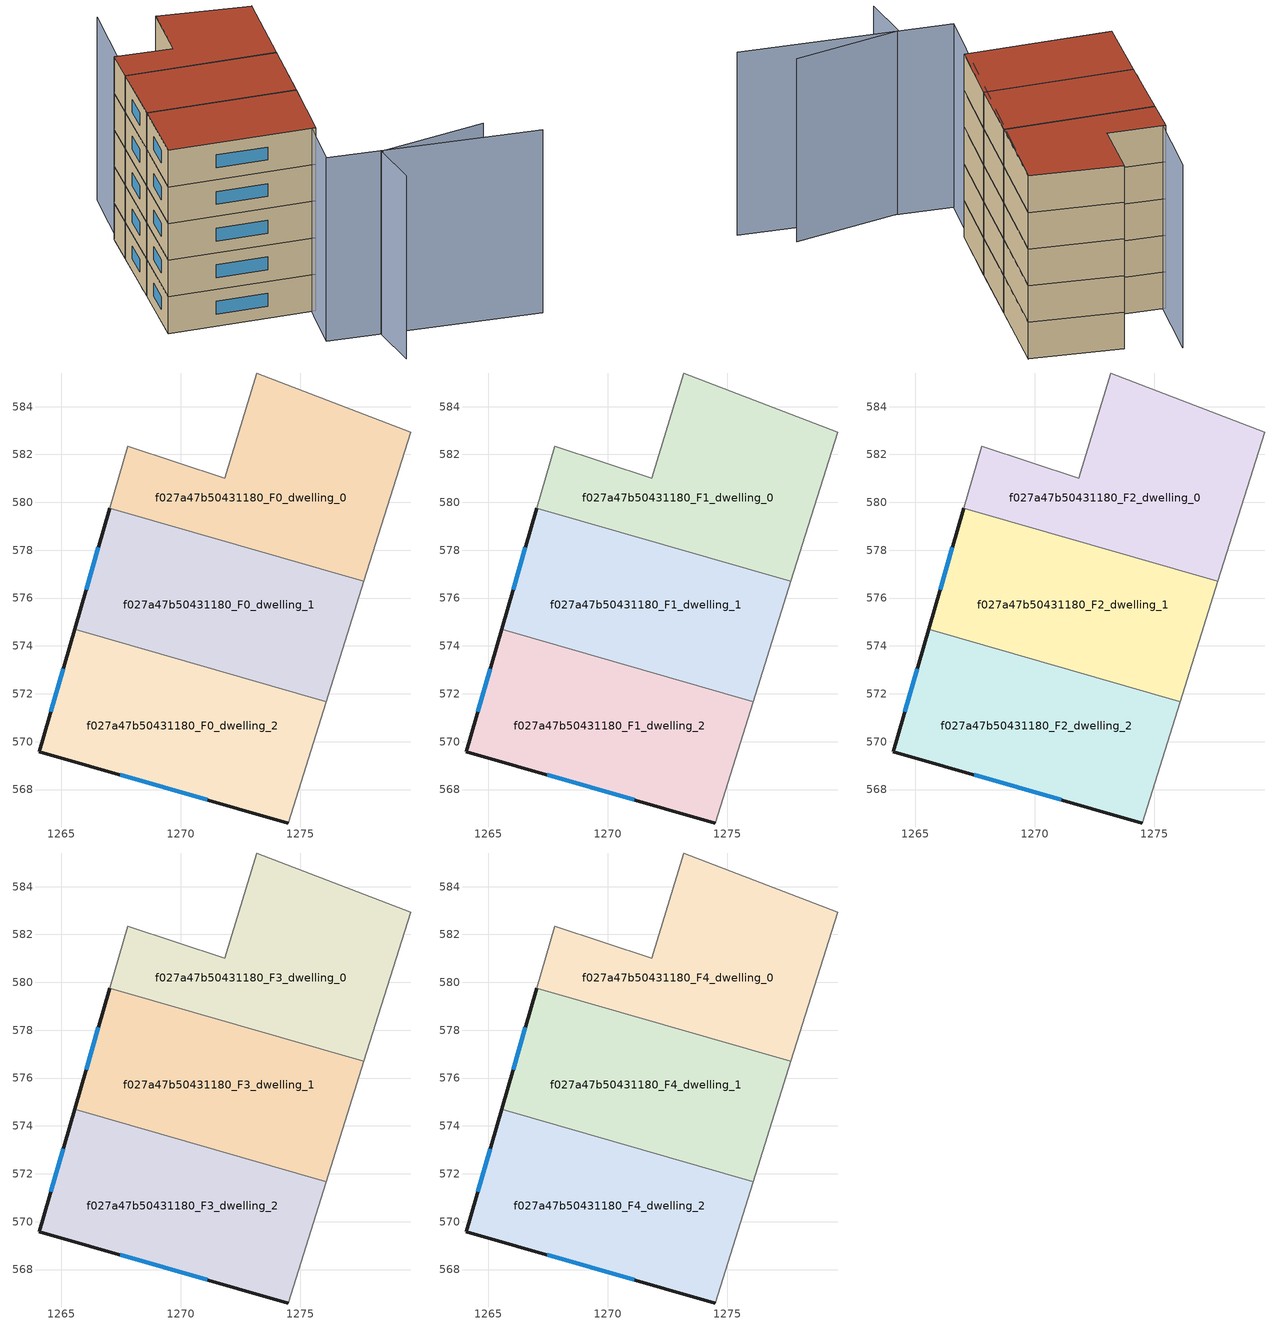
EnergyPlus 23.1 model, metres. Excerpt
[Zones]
f027a47b50431180_F0_dwelling_0
 floor ground (EU_floor_Construction): 1279.61,582.93 1277.65,576.7 1267.03,579.76 1267.78,582.34 1271.84,581.01 1273.17,585.4 z0
 wall adiabatic (EU_wall_Construction): 1277.65,576.7 1279.61,582.93 1273.17,585.4 1271.84,581.01 1267.78,582.34 1267.03,579.76 z0:3
 wall to f027a47b50431180_F0_dwelling_1 (EU_wall_Construction): 1267.03,579.76 1277.65,576.7 z0:3
f027a47b50431180_F0_dwelling_1
 floor ground (EU_floor_Construction): 1277.65,576.7 1276.07,571.67 1265.57,574.71 1267.03,579.76 z0
 wall outside (EU_wall_Construction): 1267.03,579.76 1265.57,574.71 z0:3
 wall adiabatic (EU_wall_Construction): 1276.07,571.67 1277.65,576.7 z0:3
 wall to f027a47b50431180_F0_dwelling_2 (EU_wall_Construction): 1265.57,574.71 1276.07,571.67 z0:3
 window (EU_Window_Construction): 1266.56,578.12 1266.04,576.35 z0.98:2.02
f027a47b50431180_F0_dwelling_2
 floor ground (EU_floor_Construction): 1276.07,571.67 1274.49,566.6 1264.09,569.58 1265.57,574.71 z0
 wall outside (EU_wall_Construction): 1265.57,574.71 1264.09,569.58 1274.49,566.6 z0:3
 wall adiabatic (EU_wall_Construction): 1274.49,566.6 1276.07,571.67 z0:3
 window (EU_Window_Construction): 1267.47,568.61 1271.1,567.57 / 1265.09,573.04 1264.57,571.25 z0.98:2.02
f027a47b50431180_F1_dwelling_0
 floor to f027a47b50431180_F0_dwelling_0 (EU_floor_Construction): 1279.61,582.93 1277.65,576.7 1267.03,579.76 1267.78,582.34 1271.84,581.01 1273.17,585.4 z3
 wall adiabatic (EU_wall_Construction): 1277.65,576.7 1279.61,582.93 1273.17,585.4 1271.84,581.01 1267.78,582.34 1267.03,579.76 z3:6
 wall to f027a47b50431180_F1_dwelling_1 (EU_wall_Construction): 1267.03,579.76 1277.65,576.7 z3:6
f027a47b50431180_F1_dwelling_1
 floor to f027a47b50431180_F0_dwelling_1 (EU_floor_Construction): 1277.65,576.7 1276.07,571.67 1265.57,574.71 1267.03,579.76 z3
 wall outside (EU_wall_Construction): 1267.03,579.76 1265.57,574.71 z3:6
 wall adiabatic (EU_wall_Construction): 1276.07,571.67 1277.65,576.7 z3:6
 wall to f027a47b50431180_F1_dwelling_2 (EU_wall_Construction): 1265.57,574.71 1276.07,571.67 z3:6
 window (EU_Window_Construction): 1266.56,578.12 1266.04,576.35 z3.98:5.02
f027a47b50431180_F1_dwelling_2
 floor to f027a47b50431180_F0_dwelling_2 (EU_floor_Construction): 1276.07,571.67 1274.49,566.6 1264.09,569.58 1265.57,574.71 z3
 wall outside (EU_wall_Construction): 1265.57,574.71 1264.09,569.58 1274.49,566.6 z3:6
 wall adiabatic (EU_wall_Construction): 1274.49,566.6 1276.07,571.67 z3:6
 window (EU_Window_Construction): 1267.47,568.61 1271.1,567.57 / 1265.09,573.04 1264.57,571.25 z3.98:5.02
f027a47b50431180_F2_dwelling_0
 floor to f027a47b50431180_F1_dwelling_0 (EU_floor_Construction): 1279.61,582.93 1277.65,576.7 1267.03,579.76 1267.78,582.34 1271.84,581.01 1273.17,585.4 z6
 wall adiabatic (EU_wall_Construction): 1277.65,576.7 1279.61,582.93 1273.17,585.4 1271.84,581.01 1267.78,582.34 1267.03,579.76 z6:9
 wall to f027a47b50431180_F2_dwelling_1 (EU_wall_Construction): 1267.03,579.76 1277.65,576.7 z6:9
f027a47b50431180_F2_dwelling_1
 floor to f027a47b50431180_F1_dwelling_1 (EU_floor_Construction): 1277.65,576.7 1276.07,571.67 1265.57,574.71 1267.03,579.76 z6
 wall outside (EU_wall_Construction): 1267.03,579.76 1265.57,574.71 z6:9
 wall adiabatic (EU_wall_Construction): 1276.07,571.67 1277.65,576.7 z6:9
 wall to f027a47b50431180_F2_dwelling_2 (EU_wall_Construction): 1265.57,574.71 1276.07,571.67 z6:9
 window (EU_Window_Construction): 1266.56,578.12 1266.04,576.35 z6.98:8.02
f027a47b50431180_F2_dwelling_2
 floor to f027a47b50431180_F1_dwelling_2 (EU_floor_Construction): 1276.07,571.67 1274.49,566.6 1264.09,569.58 1265.57,574.71 z6
 wall outside (EU_wall_Construction): 1265.57,574.71 1264.09,569.58 1274.49,566.6 z6:9
 wall adiabatic (EU_wall_Construction): 1274.49,566.6 1276.07,571.67 z6:9
 window (EU_Window_Construction): 1267.47,568.61 1271.1,567.57 / 1265.09,573.04 1264.57,571.25 z6.98:8.02
f027a47b50431180_F3_dwelling_0
 floor to f027a47b50431180_F2_dwelling_0 (EU_floor_Construction): 1279.61,582.93 1277.65,576.7 1267.03,579.76 1267.78,582.34 1271.84,581.01 1273.17,585.4 z9
 wall adiabatic (EU_wall_Construction): 1277.65,576.7 1279.61,582.93 1273.17,585.4 1271.84,581.01 1267.78,582.34 1267.03,579.76 z9:12
 wall to f027a47b50431180_F3_dwelling_1 (EU_wall_Construction): 1267.03,579.76 1277.65,576.7 z9:12
f027a47b50431180_F3_dwelling_1
 floor to f027a47b50431180_F2_dwelling_1 (EU_floor_Construction): 1277.65,576.7 1276.07,571.67 1265.57,574.71 1267.03,579.76 z9
 wall outside (EU_wall_Construction): 1267.03,579.76 1265.57,574.71 z9:12
 wall adiabatic (EU_wall_Construction): 1276.07,571.67 1277.65,576.7 z9:12
 wall to f027a47b50431180_F3_dwelling_2 (EU_wall_Construction): 1265.57,574.71 1276.07,571.67 z9:12
 window (EU_Window_Construction): 1266.56,578.12 1266.04,576.35 z9.98:11.02
f027a47b50431180_F3_dwelling_2
 floor to f027a47b50431180_F2_dwelling_2 (EU_floor_Construction): 1276.07,571.67 1274.49,566.6 1264.09,569.58 1265.57,574.71 z9
 wall outside (EU_wall_Construction): 1265.57,574.71 1264.09,569.58 1274.49,566.6 z9:12
 wall adiabatic (EU_wall_Construction): 1274.49,566.6 1276.07,571.67 z9:12
 window (EU_Window_Construction): 1267.47,568.61 1271.1,567.57 / 1265.09,573.04 1264.57,571.25 z9.98:11.02
f027a47b50431180_F4_dwelling_0
 floor to f027a47b50431180_F3_dwelling_0 (EU_floor_Construction): 1279.61,582.93 1277.65,576.7 1267.03,579.76 1267.78,582.34 1271.84,581.01 1273.17,585.4 z12
 wall adiabatic (EU_wall_Construction): 1277.65,576.7 1279.61,582.93 1273.17,585.4 1271.84,581.01 1267.78,582.34 1267.03,579.76 z12:15
 wall to f027a47b50431180_F4_dwelling_1 (EU_wall_Construction): 1267.03,579.76 1277.65,576.7 z12:15
 roof outside (EU_roof_Construction): 1277.65,576.7 1279.61,582.93 1273.17,585.4 1271.84,581.01 1267.78,582.34 1267.03,579.76 z15
f027a47b50431180_F4_dwelling_1
 floor to f027a47b50431180_F3_dwelling_1 (EU_floor_Construction): 1277.65,576.7 1276.07,571.67 1265.57,574.71 1267.03,579.76 z12
 wall outside (EU_wall_Construction): 1267.03,579.76 1265.57,574.71 z12:15
 wall adiabatic (EU_wall_Construction): 1276.07,571.67 1277.65,576.7 z12:15
 wall to f027a47b50431180_F4_dwelling_2 (EU_wall_Construction): 1265.57,574.71 1276.07,571.67 z12:15
 window (EU_Window_Construction): 1266.56,578.12 1266.04,576.35 z12.98:14.02
 roof outside (EU_roof_Construction): 1276.07,571.67 1277.65,576.7 1267.03,579.76 1265.57,574.71 z15
f027a47b50431180_F4_dwelling_2
 floor to f027a47b50431180_F3_dwelling_2 (EU_floor_Construction): 1276.07,571.67 1274.49,566.6 1264.09,569.58 1265.57,574.71 z12
 wall outside (EU_wall_Construction): 1265.57,574.71 1264.09,569.58 1274.49,566.6 z12:15
 wall adiabatic (EU_wall_Construction): 1274.49,566.6 1276.07,571.67 z12:15
 window (EU_Window_Construction): 1267.47,568.61 1271.1,567.57 / 1265.09,573.04 1264.57,571.25 z12.98:14.02
 roof outside (EU_roof_Construction): 1274.49,566.6 1276.07,571.67 1265.57,574.71 1264.09,569.58 z15
shading: 1269.64,587.49 1265.78,575.44 / 1276.3,557.67 1276.63,561.48 / 1276.63,561.48 1284.7,560.77 / 1287.74,557.8 1272.88,562.75 / 1272.88,562.75 1279.61,582.93 z0:15
[Building]
EU S2 Campaign: North Axis=0; Terrain=City; Solar Distribution=FullExterior
[Site:Location]
Bologna: Latitude=44.5; Longitude=11.25; Time Zone=1; Elevation=37
[SizingPeriod:WeatherFileDays]
AnnualSizingPeriod: Begin Month=1; Begin Day of Month=1; End Month=12; End Day of Month=31; Day of Week for Start Day=Monday; Use Weather File Daylight Saving Period=No; Use Weather File Rain and Snow Indicators=No
[MATERIAL]
EU_InternalMass_Material: Roughness=MediumRough; Thickness=0.1; Conductivity=1; Density=1800; Specific Heat=900; Thermal Absorptance=0.9; Solar Absorptance=0.7; Visible Absorptance=0.7
[MATERIAL:NOMASS] Roughness=MediumRough; Thermal Absorptance=0.9; Solar Absorptance=0.7; Visible Absorptance=0.7
Name | Thermal Resistance
EU_wall_NoMass | 0.905828
EU_roof_NoMass | 0.37593
EU_floor_NoMass | 0.67114
[WINDOWMATERIAL:SIMPLEGLAZINGSYSTEM]
EU_Window_SimpleGlazing: UFactor=4.52486; Solar Heat Gain Coefficient=0.85; Visible Transmittance=0.85
[CONSTRUCTION]
EU_wall_Construction: EU_wall_NoMass
EU_roof_Construction: EU_roof_NoMass
EU_floor_Construction: EU_floor_NoMass
EU_Window_Construction: EU_Window_SimpleGlazing
EU_InternalMass_Construction: EU_InternalMass_Material
[ZONE] Type=1; Multiplier=1; Ceiling Height=autocalculate; Floor Area=autocalculate; Part of Total Floor Area=Yes
Name | Volume
f027a47b50431180_F0_dwelling_0 | 173.633
f027a47b50431180_F1_dwelling_0; f027a47b50431180_F2_dwelling_0; f027a47b50431180_F3_dwelling_0; f027a47b50431180_F4_dwelling_0 | 173.632
f027a47b50431180_F0_dwelling_1 | 173.629
f027a47b50431180_F1_dwelling_1; f027a47b50431180_F2_dwelling_1; f027a47b50431180_F3_dwelling_1; f027a47b50431180_F4_dwelling_1 | 173.63
f027a47b50431180_F0_dwelling_2; f027a47b50431180_F1_dwelling_2; f027a47b50431180_F2_dwelling_2; f027a47b50431180_F3_dwelling_2; f027a47b50431180_F4_dwelling_2 | 173.621
[INTERNALMASS] Construction=EU_InternalMass_Construction
Name | Zone or ZoneList | Surface Area
f027a47b50431180_F0_dwelling_0_EU_InternalMass | f027a47b50431180_F0_dwelling_0 | 57.8776
f027a47b50431180_F0_dwelling_1_EU_InternalMass | f027a47b50431180_F0_dwelling_1 | 57.8765
f027a47b50431180_F0_dwelling_2_EU_InternalMass | f027a47b50431180_F0_dwelling_2 | 57.8738
f027a47b50431180_F1_dwelling_0_EU_InternalMass | f027a47b50431180_F1_dwelling_0 | 57.8776
f027a47b50431180_F1_dwelling_1_EU_InternalMass | f027a47b50431180_F1_dwelling_1 | 57.8765
f027a47b50431180_F1_dwelling_2_EU_InternalMass | f027a47b50431180_F1_dwelling_2 | 57.8738
f027a47b50431180_F2_dwelling_0_EU_InternalMass | f027a47b50431180_F2_dwelling_0 | 57.8776
f027a47b50431180_F2_dwelling_1_EU_InternalMass | f027a47b50431180_F2_dwelling_1 | 57.8765
f027a47b50431180_F2_dwelling_2_EU_InternalMass | f027a47b50431180_F2_dwelling_2 | 57.8738
f027a47b50431180_F3_dwelling_0_EU_InternalMass | f027a47b50431180_F3_dwelling_0 | 57.8776
f027a47b50431180_F3_dwelling_1_EU_InternalMass | f027a47b50431180_F3_dwelling_1 | 57.8765
f027a47b50431180_F3_dwelling_2_EU_InternalMass | f027a47b50431180_F3_dwelling_2 | 57.8738
f027a47b50431180_F4_dwelling_0_EU_InternalMass | f027a47b50431180_F4_dwelling_0 | 57.8776
f027a47b50431180_F4_dwelling_1_EU_InternalMass | f027a47b50431180_F4_dwelling_1 | 57.8765
f027a47b50431180_F4_dwelling_2_EU_InternalMass | f027a47b50431180_F4_dwelling_2 | 57.8738
[OTHEREQUIPMENT] Fuel Type=Electricity; Design Level Calculation Method=Watts/Area; Power per Zone Floor Area=1; Fraction Latent=0; Fraction Radiant=0; Fraction Lost=0; Carbon Dioxide Generation Rate=0; EndUse Subcategory=EU_Step8_InternalGains
Name | Zone or ZoneList or Space or SpaceList | Schedule
EU_Step8_InternalGain_f027a47b50431180_F0_dwelling_0_f000 | f027a47b50431180_F0_dwelling_0 | EU_Step8_GainSchedule_f027a47b50431180_F0_dwelling_0_f000
EU_Step8_InternalGain_f027a47b50431180_F0_dwelling_1_f000 | f027a47b50431180_F0_dwelling_1 | EU_Step8_GainSchedule_f027a47b50431180_F0_dwelling_1_f000
EU_Step8_InternalGain_f027a47b50431180_F0_dwelling_2_f000 | f027a47b50431180_F0_dwelling_2 | EU_Step8_GainSchedule_f027a47b50431180_F0_dwelling_2_f000
EU_Step8_InternalGain_f027a47b50431180_F1_dwelling_0_f000 | f027a47b50431180_F1_dwelling_0 | EU_Step8_GainSchedule_f027a47b50431180_F1_dwelling_0_f000
EU_Step8_InternalGain_f027a47b50431180_F1_dwelling_1_f000 | f027a47b50431180_F1_dwelling_1 | EU_Step8_GainSchedule_f027a47b50431180_F1_dwelling_1_f000
EU_Step8_InternalGain_f027a47b50431180_F1_dwelling_2_f000 | f027a47b50431180_F1_dwelling_2 | EU_Step8_GainSchedule_f027a47b50431180_F1_dwelling_2_f000
EU_Step8_InternalGain_f027a47b50431180_F2_dwelling_0_f000 | f027a47b50431180_F2_dwelling_0 | EU_Step8_GainSchedule_f027a47b50431180_F2_dwelling_0_f000
EU_Step8_InternalGain_f027a47b50431180_F2_dwelling_1_f000 | f027a47b50431180_F2_dwelling_1 | EU_Step8_GainSchedule_f027a47b50431180_F2_dwelling_1_f000
EU_Step8_InternalGain_f027a47b50431180_F2_dwelling_2_f000 | f027a47b50431180_F2_dwelling_2 | EU_Step8_GainSchedule_f027a47b50431180_F2_dwelling_2_f000
EU_Step8_InternalGain_f027a47b50431180_F3_dwelling_0_f000 | f027a47b50431180_F3_dwelling_0 | EU_Step8_GainSchedule_f027a47b50431180_F3_dwelling_0_f000
EU_Step8_InternalGain_f027a47b50431180_F3_dwelling_1_f000 | f027a47b50431180_F3_dwelling_1 | EU_Step8_GainSchedule_f027a47b50431180_F3_dwelling_1_f000
EU_Step8_InternalGain_f027a47b50431180_F3_dwelling_2_f000 | f027a47b50431180_F3_dwelling_2 | EU_Step8_GainSchedule_f027a47b50431180_F3_dwelling_2_f000
EU_Step8_InternalGain_f027a47b50431180_F4_dwelling_0_f000 | f027a47b50431180_F4_dwelling_0 | EU_Step8_GainSchedule_f027a47b50431180_F4_dwelling_0_f000
EU_Step8_InternalGain_f027a47b50431180_F4_dwelling_1_f000 | f027a47b50431180_F4_dwelling_1 | EU_Step8_GainSchedule_f027a47b50431180_F4_dwelling_1_f000
EU_Step8_InternalGain_f027a47b50431180_F4_dwelling_2_f000 | f027a47b50431180_F4_dwelling_2 | EU_Step8_GainSchedule_f027a47b50431180_F4_dwelling_2_f000
[ZONEVENTILATION:DESIGNFLOWRATE] Schedule=EU_AlwaysOn; Design Flow Rate Calculation Method=AirChanges/Hour; Air Changes per Hour=0.73129; Ventilation Type=Natural; Fan Pressure Rise=0; Fan Total Efficiency=1; Constant Term Coefficient=1; Temperature Term Coefficient=0; Velocity Term Coefficient=0; Velocity Squared Term Coefficient=0; Minimum Indoor Temperature=-100; Maximum Indoor Temperature=100; Delta Temperature=-100; Minimum Outdoor Temperature=-100; Maximum Outdoor Temperature=100; Maximum Wind Speed=40
Name | Zone or ZoneList or Space or SpaceList
EU_ConstantAir_f027a47b50431180_F0_dwelling_0 | f027a47b50431180_F0_dwelling_0
EU_ConstantAir_f027a47b50431180_F0_dwelling_1 | f027a47b50431180_F0_dwelling_1
EU_ConstantAir_f027a47b50431180_F0_dwelling_2 | f027a47b50431180_F0_dwelling_2
EU_ConstantAir_f027a47b50431180_F1_dwelling_0 | f027a47b50431180_F1_dwelling_0
EU_ConstantAir_f027a47b50431180_F1_dwelling_1 | f027a47b50431180_F1_dwelling_1
EU_ConstantAir_f027a47b50431180_F1_dwelling_2 | f027a47b50431180_F1_dwelling_2
EU_ConstantAir_f027a47b50431180_F2_dwelling_0 | f027a47b50431180_F2_dwelling_0
EU_ConstantAir_f027a47b50431180_F2_dwelling_1 | f027a47b50431180_F2_dwelling_1
EU_ConstantAir_f027a47b50431180_F2_dwelling_2 | f027a47b50431180_F2_dwelling_2
EU_ConstantAir_f027a47b50431180_F3_dwelling_0 | f027a47b50431180_F3_dwelling_0
EU_ConstantAir_f027a47b50431180_F3_dwelling_1 | f027a47b50431180_F3_dwelling_1
EU_ConstantAir_f027a47b50431180_F3_dwelling_2 | f027a47b50431180_F3_dwelling_2
EU_ConstantAir_f027a47b50431180_F4_dwelling_0 | f027a47b50431180_F4_dwelling_0
EU_ConstantAir_f027a47b50431180_F4_dwelling_1 | f027a47b50431180_F4_dwelling_1
EU_ConstantAir_f027a47b50431180_F4_dwelling_2 | f027a47b50431180_F4_dwelling_2
[HVACTEMPLATE:THERMOSTAT] Constant Heating Setpoint=20; Constant Cooling Setpoint=50
EU_HeatOnly_f027a47b50431180_F0_dwelling_0; EU_HeatOnly_f027a47b50431180_F0_dwelling_1; EU_HeatOnly_f027a47b50431180_F0_dwelling_2; EU_HeatOnly_f027a47b50431180_F1_dwelling_0; EU_HeatOnly_f027a47b50431180_F1_dwelling_1; EU_HeatOnly_f027a47b50431180_F1_dwelling_2; EU_HeatOnly_f027a47b50431180_F2_dwelling_0; EU_HeatOnly_f027a47b50431180_F2_dwelling_1; EU_HeatOnly_f027a47b50431180_F2_dwelling_2; EU_HeatOnly_f027a47b50431180_F3_dwelling_0; EU_HeatOnly_f027a47b50431180_F3_dwelling_1; EU_HeatOnly_f027a47b50431180_F3_dwelling_2; EU_HeatOnly_f027a47b50431180_F4_dwelling_0; EU_HeatOnly_f027a47b50431180_F4_dwelling_1; EU_HeatOnly_f027a47b50431180_F4_dwelling_2
[HVACTEMPLATE:ZONE:IDEALLOADSAIRSYSTEM] System Availability Schedule=EU_AlwaysOn; Maximum Heating Supply Air Temperature=50; Minimum Cooling Supply Air Temperature=13; Maximum Heating Supply Air Humidity Ratio=0.0156; Minimum Cooling Supply Air Humidity Ratio=0.0077; Heating Limit=NoLimit; Cooling Limit=NoLimit; Heating Availability Schedule=EU_AlwaysOn; Cooling Availability Schedule=EU_CoolingOff; Dehumidification Control Type=ConstantSensibleHeatRatio; Cooling Sensible Heat Ratio=0.7; Dehumidification Setpoint=60; Humidification Control Type=None; Humidification Setpoint=30; Outdoor Air Method=None; Outdoor Air Flow Rate per Person=0.00944; Outdoor Air Flow Rate per Zone Floor Area=0; Outdoor Air Flow Rate per Zone=0; Demand Controlled Ventilation Type=None; Outdoor Air Economizer Type=NoEconomizer; Heat Recovery Type=None; Sensible Heat Recovery Effectiveness=0.7; Latent Heat Recovery Effectiveness=0.65
Name | Template Thermostat
f027a47b50431180_F0_dwelling_0 | EU_HeatOnly_f027a47b50431180_F0_dwelling_0
f027a47b50431180_F0_dwelling_1 | EU_HeatOnly_f027a47b50431180_F0_dwelling_1
f027a47b50431180_F0_dwelling_2 | EU_HeatOnly_f027a47b50431180_F0_dwelling_2
f027a47b50431180_F1_dwelling_0 | EU_HeatOnly_f027a47b50431180_F1_dwelling_0
f027a47b50431180_F1_dwelling_1 | EU_HeatOnly_f027a47b50431180_F1_dwelling_1
f027a47b50431180_F1_dwelling_2 | EU_HeatOnly_f027a47b50431180_F1_dwelling_2
f027a47b50431180_F2_dwelling_0 | EU_HeatOnly_f027a47b50431180_F2_dwelling_0
f027a47b50431180_F2_dwelling_1 | EU_HeatOnly_f027a47b50431180_F2_dwelling_1
f027a47b50431180_F2_dwelling_2 | EU_HeatOnly_f027a47b50431180_F2_dwelling_2
f027a47b50431180_F3_dwelling_0 | EU_HeatOnly_f027a47b50431180_F3_dwelling_0
f027a47b50431180_F3_dwelling_1 | EU_HeatOnly_f027a47b50431180_F3_dwelling_1
f027a47b50431180_F3_dwelling_2 | EU_HeatOnly_f027a47b50431180_F3_dwelling_2
f027a47b50431180_F4_dwelling_0 | EU_HeatOnly_f027a47b50431180_F4_dwelling_0
f027a47b50431180_F4_dwelling_1 | EU_HeatOnly_f027a47b50431180_F4_dwelling_1
f027a47b50431180_F4_dwelling_2 | EU_HeatOnly_f027a47b50431180_F4_dwelling_2
[SIZING:ZONE] Zone Cooling Design Supply Air Temperature Input Method=SupplyAirTemperature; Zone Cooling Design Supply Air Temperature=13; Zone Heating Design Supply Air Temperature Input Method=SupplyAirTemperature; Zone Heating Design Supply Air Temperature=50; Zone Cooling Design Supply Air Humidity Ratio=0.008; Zone Heating Design Supply Air Humidity Ratio=0.008; Cooling Design Air Flow Method=DesignDay; Cooling Design Air Flow Rate=0; Cooling Minimum Air Flow per Zone Floor Area=0.000762; Cooling Minimum Air Flow=0; Cooling Minimum Air Flow Fraction=0.2; Heating Design Air Flow Method=DesignDay; Heating Design Air Flow Rate=0; Heating Maximum Air Flow per Zone Floor Area=0.002032; Heating Maximum Air Flow=0.141576; Heating Maximum Air Flow Fraction=0.3; Account for Dedicated Outdoor Air System=No; Dedicated Outdoor Air System Control Strategy=NeutralSupplyAir; Dedicated Outdoor Air Low Setpoint Temperature for Design=autosize; Dedicated Outdoor Air High Setpoint Temperature for Design=autosize; Zone Load Sizing Method=Sensible Load Only No Latent Load; Zone Latent Cooling Design Supply Air Humidity Ratio Input Method=HumidityRatioDifference; Zone Cooling Design Supply Air Humidity Ratio Difference=0.005; Zone Latent Heating Design Supply Air Humidity Ratio Input Method=HumidityRatioDifference; Zone Humidification Design Supply Air Humidity Ratio Difference=0.005
f027a47b50431180_F0_dwelling_0; f027a47b50431180_F0_dwelling_1; f027a47b50431180_F0_dwelling_2; f027a47b50431180_F1_dwelling_0; f027a47b50431180_F1_dwelling_1; f027a47b50431180_F1_dwelling_2; f027a47b50431180_F2_dwelling_0; f027a47b50431180_F2_dwelling_1; f027a47b50431180_F2_dwelling_2; f027a47b50431180_F3_dwelling_0; f027a47b50431180_F3_dwelling_1; f027a47b50431180_F3_dwelling_2; f027a47b50431180_F4_dwelling_0; f027a47b50431180_F4_dwelling_1; f027a47b50431180_F4_dwelling_2
[SCHEDULE:CONSTANT]
Name | Hourly Value
EU_AlwaysOn | 1
EU_CoolingOff | 0
[SCHEDULE:FILE] Column Number=1; Rows to Skip at Top=0; Number of Hours of Data=8760; Column Separator=Comma; Interpolate to Timestep=No; Minutes per Item=60; Adjust Schedule for Daylight Savings=Yes
Name | File
EU_Step8_GainSchedule_f027a47b50431180_F0_dwelling_0_f000 | ../../schedules/f027a47b50431180/f027a47b50431180_F0_dwelling_0_f000_gain.csv
EU_Step8_GainSchedule_f027a47b50431180_F0_dwelling_1_f000 | ../../schedules/f027a47b50431180/f027a47b50431180_F0_dwelling_1_f000_gain.csv
EU_Step8_GainSchedule_f027a47b50431180_F0_dwelling_2_f000 | ../../schedules/f027a47b50431180/f027a47b50431180_F0_dwelling_2_f000_gain.csv
EU_Step8_GainSchedule_f027a47b50431180_F1_dwelling_0_f000 | ../../schedules/f027a47b50431180/f027a47b50431180_F1_dwelling_0_f000_gain.csv
EU_Step8_GainSchedule_f027a47b50431180_F1_dwelling_1_f000 | ../../schedules/f027a47b50431180/f027a47b50431180_F1_dwelling_1_f000_gain.csv
EU_Step8_GainSchedule_f027a47b50431180_F1_dwelling_2_f000 | ../../schedules/f027a47b50431180/f027a47b50431180_F1_dwelling_2_f000_gain.csv
EU_Step8_GainSchedule_f027a47b50431180_F2_dwelling_0_f000 | ../../schedules/f027a47b50431180/f027a47b50431180_F2_dwelling_0_f000_gain.csv
EU_Step8_GainSchedule_f027a47b50431180_F2_dwelling_1_f000 | ../../schedules/f027a47b50431180/f027a47b50431180_F2_dwelling_1_f000_gain.csv
EU_Step8_GainSchedule_f027a47b50431180_F2_dwelling_2_f000 | ../../schedules/f027a47b50431180/f027a47b50431180_F2_dwelling_2_f000_gain.csv
EU_Step8_GainSchedule_f027a47b50431180_F3_dwelling_0_f000 | ../../schedules/f027a47b50431180/f027a47b50431180_F3_dwelling_0_f000_gain.csv
EU_Step8_GainSchedule_f027a47b50431180_F3_dwelling_1_f000 | ../../schedules/f027a47b50431180/f027a47b50431180_F3_dwelling_1_f000_gain.csv
EU_Step8_GainSchedule_f027a47b50431180_F3_dwelling_2_f000 | ../../schedules/f027a47b50431180/f027a47b50431180_F3_dwelling_2_f000_gain.csv
EU_Step8_GainSchedule_f027a47b50431180_F4_dwelling_0_f000 | ../../schedules/f027a47b50431180/f027a47b50431180_F4_dwelling_0_f000_gain.csv
EU_Step8_GainSchedule_f027a47b50431180_F4_dwelling_1_f000 | ../../schedules/f027a47b50431180/f027a47b50431180_F4_dwelling_1_f000_gain.csv
EU_Step8_GainSchedule_f027a47b50431180_F4_dwelling_2_f000 | ../../schedules/f027a47b50431180/f027a47b50431180_F4_dwelling_2_f000_gain.csv
